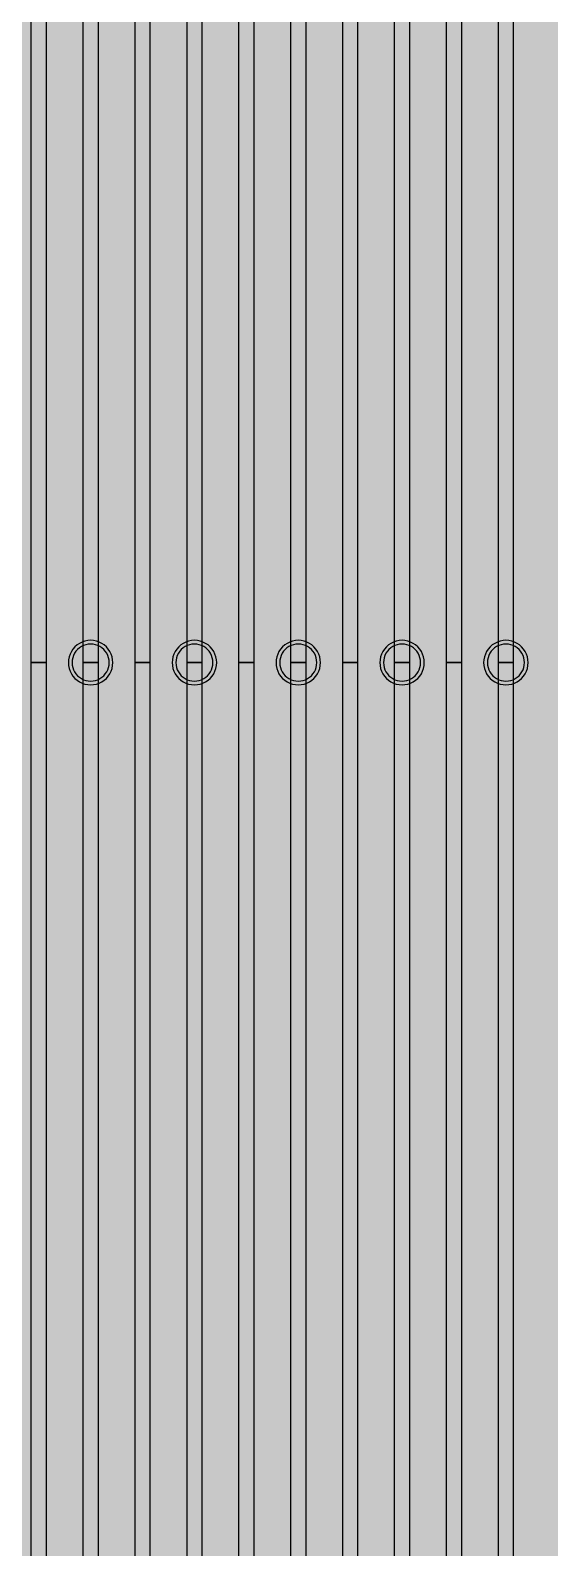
# Model space of a CAD drawing. Header units: metres. Extents: x -7231 to 10969, y -37556 to 1873.
# Drawn here: x 457.4 to 527.4, y -16751.3 to -16546.6 of the extents above; entities that cross this region are included whole.
import ezdxf

# ---------------------------------------------------------------- set-up
doc = ezdxf.new("R2010")
doc.units = ezdxf.units.M
for name, color, linetype in [('Metal1', 4, 'CONTINUOUS'), ('Metal2', 3, 'CONTINUOUS'), ('Polyimide', 7, 'CONTINUOUS')]:
    doc.layers.add(name, color=color, linetype=linetype)

msp = doc.modelspace()

# ---------------------------------------------------------------- hatches: boundary and pattern name
at = {"layer": 'Polyimide'}
msp.add_hatch(color=7, dxfattribs=at).paths.add_polyline_path([(4065.69, -468), (4066.67, -501.99), (4068.51, -535.99), (4071.41, -569.99), (4075.54, -603.99), (4081.04, -637.99), (4088.01, -671.99), (4096.52, -705.98), (4106.62, -739.98), (4118.33, -773.98), (4131.63, -807.98), (4146.49, -841.98), (4162.87, -875.98), (4180.68, -909.97), (4199.83, -943.97), (4220.22, -977.97), (4241.73, -1011.97), (4264.21, -1045.97), (4287.52, -1079.96), (4311.51, -1113.96), (4336.01, -1147.96), (4360.86, -1181.96), (4385.88, -1215.96), (4410.89, -1249.96), (4435.74, -1283.95), (4460.24, -1317.95), (4484.23, -1351.95), (4507.54, -1385.95), (4530.02, -1419.95), (4551.53, -1453.94), (4571.92, -1487.94), (4591.07, -1521.94), (4608.88, -1555.94), (4625.26, -1589.94), (4640.12, -1623.94), (4653.42, -1657.93), (4665.13, -1691.93), (4675.23, -1725.93), (4683.74, -1759.93), (4690.71, -1793.93), (4696.21, -1827.93), (4700.34, -1861.92), (4703.24, -1895.92), (4705.08, -1929.92), (4706.06, -1963.92), (4706.44, -1997.92), (4706.5, -2031.91), (4706.5, -4793.02), (4709.95, -4838.39), (4720.22, -4882.71), (4737.08, -4924.98), (4760.13, -4964.2), (4788.85, -4999.49), (4822.58, -5030.03), (4860.53, -5055.12), (4901.85, -5074.18), (4901.85, -5074.18), (4970.68, -5105.23), (5034.7, -5145.26), (5092.76, -5193.54), (5143.8, -5249.19), (5186.89, -5311.2), (5221.24, -5378.44), (5246.23, -5449.69), (5261.41, -5523.66), (5266.5, -5599), (5261.41, -5674.34), (5246.23, -5748.31), (5221.24, -5819.56), (5186.89, -5886.8), (5143.8, -5948.81), (5092.76, -6004.46), (5034.7, -6052.74), (4970.68, -6092.77), (4901.85, -6123.82), (4860.53, -6142.88), (4822.58, -6167.97), (4788.85, -6198.51), (4760.13, -6233.8), (4737.08, -6273.02), (4720.22, -6315.29), (4709.95, -6359.61), (4706.5, -6404.98), (4706.5, -9221.52), (4709.95, -9266.88), (4720.22, -9311.21), (4737.08, -9353.47), (4760.13, -9392.7), (4788.85, -9427.98), (4822.58, -9458.52), (4860.53, -9483.61), (4901.85, -9502.67), (4970.68, -9533.72), (5034.7, -9573.75), (5092.76, -9622.03), (5143.8, -9677.68), (5186.89, -9739.69), (5221.24, -9806.94), (5246.23, -9878.19), (5261.41, -9952.16), (5266.5, -10027.49), (5261.41, -10102.83), (5246.23, -10176.8), (5221.24, -10248.05), (5186.89, -10315.3), (5143.8, -10377.31), (5092.76, -10432.96), (5034.7, -10481.24), (4970.68, -10521.27), (4901.85, -10552.32), (4860.53, -10571.38), (4822.58, -10596.46), (4788.85, -10627), (4760.13, -10662.29), (4737.08, -10701.52), (4720.22, -10743.78), (4709.95, -10788.1), (4706.5, -10833.47), (4706.5, -13650.01), (4709.95, -13695.38), (4720.22, -13739.7), (4737.08, -13781.96), (4760.13, -13821.19), (4788.85, -13856.48), (4822.58, -13887.02), (4860.53, -13912.11), (4901.85, -13931.17), (4970.68, -13962.22), (5034.7, -14002.25), (5092.76, -14050.53), (5143.8, -14106.18), (5186.89, -14168.19), (5221.24, -14235.43), (5246.23, -14306.68), (5261.41, -14380.65), (5266.5, -14455.99), (5261.41, -14531.33), (5246.23, -14605.29), (5221.24, -14676.55), (5186.89, -14743.79), (5143.8, -14805.8), (5092.76, -14861.45), (5034.7, -14909.73), (4970.68, -14949.76), (4901.85, -14980.81), (4860.53, -14999.87), (4822.58, -15024.96), (4788.85, -15055.5), (4760.13, -15090.79), (4737.08, -15130.01), (4720.22, -15172.27), (4709.95, -15216.6), (4706.5, -15261.97), (4706.5, -15455.99), (4720.95, -15750.04), (4764.14, -16041.26), (4835.68, -16326.84), (4934.86, -16604.04), (5060.74, -16870.18), (5212.09, -17122.7), (5387.47, -17359.17), (5585.18, -17577.31), (5803.32, -17775.02), (6039.79, -17950.4), (6292.31, -18101.75), (6558.45, -18227.63), (6835.65, -18326.81), (7121.23, -18398.34), (7412.45, -18441.54), (7706.5, -18455.99), (9969.01, -18455.99), (10047.42, -18459.84), (10125.08, -18471.36), (10201.23, -18490.44), (10275.15, -18516.89), (10346.12, -18550.45), (10413.46, -18590.81), (10476.52, -18637.58), (10534.69, -18690.3), (10587.41, -18748.47), (10634.18, -18811.53), (10674.54, -18878.87), (10708.11, -18949.84), (10734.56, -19023.76), (10753.63, -19099.92), (10765.15, -19177.58), (10769.01, -19255.99), (10769.01, -20895.8), (10730.24, -20951.41), (10694.6, -21009.08), (10662.21, -21068.63), (10633.17, -21129.89), (10607.55, -21192.66), (10585.45, -21256.74), (10566.93, -21321.96), (10552.05, -21388.09), (10540.84, -21454.95), (10533.35, -21522.33), (10529.6, -21590.02), (10529.6, -21657.81), (10533.35, -21725.5), (10540.84, -21792.87), (10552.05, -21859.73), (10566.93, -21925.87), (10585.45, -21991.08), (10607.55, -22055.17), (10633.17, -22117.94), (10662.21, -22179.19), (10694.6, -22238.74), (10730.24, -22296.41), (10769.01, -22352.03), (10769.01, -32454.24), (10728.74, -32510.49), (10691.72, -32568.92), (10658.05, -32629.35), (10627.85, -32691.58), (10601.2, -32755.42), (10578.21, -32820.67), (10558.93, -32887.1), (10543.44, -32954.52), (10531.77, -33022.71), (10523.97, -33091.44), (10520.07, -33160.51), (10520.07, -33229.69), (10523.97, -33298.75), (10531.77, -33367.49), (10543.44, -33435.67), (10558.93, -33503.09), (10578.21, -33569.53), (10601.2, -33634.77), (10627.85, -33698.61), (10658.05, -33760.85), (10691.72, -33821.28), (10728.74, -33879.71), (10769.01, -33935.96), (10769.01, -36556), (10765.15, -36634.41), (10753.63, -36712.07), (10734.56, -36788.23), (10708.11, -36862.15), (10674.54, -36933.12), (10634.18, -37000.46), (10587.41, -37063.51), (10534.69, -37121.69), (10476.52, -37174.41), (10413.46, -37221.18), (10346.12, -37261.54), (10275.15, -37295.1), (10201.23, -37321.55), (10125.08, -37340.63), (10047.42, -37352.15), (9969.01, -37356), (-6231.01, -37356), (-6309.42, -37352.15), (-6387.08, -37340.63), (-6463.23, -37321.55), (-6537.15, -37295.1), (-6608.12, -37261.54), (-6675.46, -37221.18), (-6738.52, -37174.41), (-6796.69, -37121.69), (-6849.41, -37063.51), (-6896.18, -37000.46), (-6936.54, -36933.12), (-6970.11, -36862.15), (-6996.56, -36788.23), (-7015.63, -36712.07), (-7027.15, -36634.41), (-7031.01, -36556), (-7031.01, -33936), (-6990.74, -33879.75), (-6953.7, -33821.31), (-6920.03, -33760.88), (-6889.82, -33698.64), (-6863.18, -33634.8), (-6840.18, -33569.55), (-6820.9, -33503.11), (-6805.4, -33435.69), (-6793.74, -33367.49), (-6785.94, -33298.75), (-6782.03, -33229.68), (-6782.03, -33160.5), (-6785.94, -33091.43), (-6793.74, -33022.69), (-6805.4, -32954.5), (-6820.9, -32887.07), (-6840.18, -32820.63), (-6863.18, -32755.39), (-6889.82, -32691.54), (-6920.03, -32629.3), (-6953.7, -32568.87), (-6990.74, -32510.43), (-7031.01, -32454.18), (-7031.01, -22364.83), (-6990.74, -22308.58), (-6953.7, -22250.14), (-6920.03, -22189.71), (-6889.82, -22127.47), (-6863.18, -22063.62), (-6840.18, -21998.38), (-6820.9, -21931.94), (-6805.4, -21864.51), (-6793.74, -21796.32), (-6785.94, -21727.58), (-6782.03, -21658.51), (-6782.03, -21589.33), (-6785.94, -21520.26), (-6793.74, -21451.52), (-6805.4, -21383.32), (-6820.9, -21315.9), (-6840.18, -21249.46), (-6863.18, -21184.21), (-6889.82, -21120.37), (-6920.03, -21058.13), (-6953.7, -20997.7), (-6990.74, -20939.26), (-7031.01, -20883.01), (-7031.01, -19255.99), (-7027.15, -19177.58), (-7015.63, -19099.92), (-6996.56, -19023.76), (-6970.11, -18949.84), (-6936.54, -18878.87), (-6896.18, -18811.53), (-6849.41, -18748.47), (-6796.69, -18690.3), (-6738.52, -18637.58), (-6675.46, -18590.81), (-6608.12, -18550.45), (-6537.15, -18516.89), (-6463.23, -18490.44), (-6387.08, -18471.36), (-6309.42, -18459.84), (-6231.01, -18455.99), (-3968.5, -18455.99), (-3674.45, -18441.54), (-3383.23, -18398.34), (-3097.65, -18326.81), (-2820.45, -18227.63), (-2554.31, -18101.75), (-2301.79, -17950.4), (-2065.32, -17775.02), (-1847.18, -17577.31), (-1649.47, -17359.17), (-1474.09, -17122.7), (-1322.74, -16870.18), (-1196.86, -16604.04), (-1097.68, -16326.84), (-1026.14, -16041.26), (-982.95, -15750.04), (-968.5, -15455.99), (-968.5, -15261.97), (-971.95, -15216.6), (-982.22, -15172.27), (-999.08, -15130.01), (-1022.13, -15090.79), (-1050.85, -15055.5), (-1084.58, -15024.96), (-1122.53, -14999.87), (-1163.85, -14980.81), (-1232.68, -14949.76), (-1296.7, -14909.73), (-1354.76, -14861.45), (-1405.8, -14805.8), (-1448.89, -14743.79), (-1483.24, -14676.55), (-1508.23, -14605.29), (-1523.41, -14531.33), (-1528.5, -14455.99), (-1523.41, -14380.65), (-1508.23, -14306.68), (-1483.24, -14235.43), (-1448.89, -14168.19), (-1405.8, -14106.18), (-1354.76, -14050.53), (-1296.7, -14002.25), (-1232.68, -13962.22), (-1163.85, -13931.17), (-1122.53, -13912.11), (-1084.58, -13887.02), (-1050.85, -13856.48), (-1022.13, -13821.19), (-999.08, -13781.96), (-982.22, -13739.7), (-971.95, -13695.38), (-968.5, -13650.01), (-968.5, -12309.64), (-971.95, -12264.27), (-982.22, -12219.94), (-999.08, -12177.68), (-1022.13, -12138.46), (-1050.85, -12103.17), (-1084.58, -12072.63), (-1122.53, -12047.54), (-1163.85, -12028.48), (-1232.68, -11997.43), (-1296.7, -11957.4), (-1354.76, -11909.12), (-1405.8, -11853.47), (-1448.89, -11791.46), (-1483.24, -11724.22), (-1508.23, -11652.96), (-1523.41, -11579), (-1528.5, -11503.66), (-1523.41, -11428.32), (-1508.23, -11354.35), (-1483.24, -11283.1), (-1448.89, -11215.86), (-1405.8, -11153.85), (-1354.76, -11098.2), (-1296.7, -11049.92), (-1232.68, -11009.89), (-1163.85, -10978.84), (-1122.53, -10959.78), (-1084.58, -10934.69), (-1050.85, -10904.15), (-1022.13, -10868.86), (-999.08, -10829.63), (-982.22, -10787.37), (-971.95, -10743.05), (-968.5, -10697.68), (-968.5, -9357.31), (-971.95, -9311.94), (-982.22, -9267.62), (-999.08, -9225.35), (-1022.13, -9186.13), (-1050.85, -9150.84), (-1084.58, -9120.3), (-1122.53, -9095.21), (-1163.85, -9076.15), (-1163.85, -9076.15), (-1232.68, -9045.1), (-1296.7, -9005.07), (-1354.76, -8956.79), (-1405.8, -8901.14), (-1448.89, -8839.13), (-1483.24, -8771.89), (-1508.23, -8700.64), (-1523.41, -8626.67), (-1528.5, -8551.33), (-1523.41, -8475.99), (-1508.23, -8402.02), (-1483.24, -8330.77), (-1448.89, -8263.53), (-1405.8, -8201.52), (-1354.76, -8145.87), (-1296.7, -8097.59), (-1232.68, -8057.56), (-1163.85, -8026.51), (-1163.85, -8026.51), (-1122.53, -8007.45), (-1084.58, -7982.36), (-1050.85, -7951.82), (-1022.13, -7916.53), (-999.08, -7877.31), (-982.22, -7835.04), (-971.95, -7790.72), (-968.5, -7745.35), (-968.5, -6404.98), (-971.95, -6359.61), (-982.22, -6315.29), (-999.08, -6273.02), (-1022.13, -6233.8), (-1050.85, -6198.51), (-1084.58, -6167.97), (-1122.53, -6142.88), (-1163.85, -6123.82), (-1163.85, -6123.82), (-1232.68, -6092.77), (-1296.7, -6052.74), (-1354.76, -6004.46), (-1405.8, -5948.81), (-1448.89, -5886.8), (-1483.24, -5819.56), (-1508.23, -5748.31), (-1523.41, -5674.34), (-1528.5, -5599), (-1523.41, -5523.66), (-1508.23, -5449.69), (-1483.24, -5378.44), (-1448.89, -5311.2), (-1405.8, -5249.19), (-1354.76, -5193.54), (-1296.7, -5145.26), (-1232.68, -5105.23), (-1163.85, -5074.18), (-1163.85, -5074.18), (-1122.53, -5055.12), (-1084.58, -5030.03), (-1050.85, -4999.49), (-1022.13, -4964.2), (-999.08, -4924.98), (-982.22, -4882.71), (-971.95, -4838.39), (-968.5, -4793.02), (-968.5, -2031.91), (-968.44, -1997.92), (-968.06, -1963.92), (-967.05, -1929.92), (-965.18, -1895.92), (-962.22, -1861.92), (-958.01, -1827.93), (-952.41, -1793.93), (-945.31, -1759.93), (-936.64, -1725.93), (-926.35, -1691.93), (-914.43, -1657.93), (-900.88, -1623.94), (-885.74, -1589.94), (-869.05, -1555.94), (-850.91, -1521.94), (-831.4, -1487.94), (-810.63, -1453.94), (-788.72, -1419.95), (-765.82, -1385.95), (-742.07, -1351.95), (-717.63, -1317.95), (-692.67, -1283.95), (-667.36, -1249.96), (-641.88, -1215.96), (-616.39, -1181.96), (-591.08, -1147.96), (-566.12, -1113.96), (-541.68, -1079.96), (-517.93, -1045.97), (-495.03, -1011.97), (-473.12, -977.97), (-452.35, -943.97), (-432.84, -909.97), (-414.7, -875.98), (-398.01, -841.98), (-382.87, -807.98), (-369.32, -773.98), (-357.4, -739.98), (-347.11, -705.98), (-338.44, -671.99), (-331.34, -637.99), (-325.74, -603.99), (-321.53, -569.99), (-318.57, -535.99), (-316.7, -501.99), (-315.69, -468), (-315.31, -434), (-315.25, -400), (-315.25, 401), (-315.25, 451), (-315.25, 1644), (-270.25, 1644), (-270.03, 1637.13), (-269.35, 1630.29), (-268.23, 1623.52), (-266.67, 1616.82), (-264.68, 1610.25), (-262.26, 1603.82), (-259.42, 1597.56), (-256.18, 1591.5), (-252.55, 1585.67), (-248.55, 1580.08), (-244.19, 1574.77), (-239.5, 1569.75), (-234.48, 1565.06), (-229.17, 1560.7), (-223.58, 1556.7), (-217.75, 1553.07), (-211.69, 1549.83), (-205.43, 1546.99), (-199, 1544.57), (-192.43, 1542.58), (-185.73, 1541.02), (-178.96, 1539.9), (-172.12, 1539.22), (-165.25, 1539), (-158.38, 1539.22), (-151.54, 1539.9), (-144.77, 1541.02), (-138.07, 1542.58), (-131.5, 1544.57), (-125.07, 1546.99), (-118.81, 1549.83), (-112.75, 1553.07), (-106.92, 1556.7), (-101.33, 1560.7), (-96.02, 1565.06), (-91, 1569.75), (-86.31, 1574.77), (-81.95, 1580.08), (-77.95, 1585.67), (-74.32, 1591.5), (-71.08, 1597.56), (-68.24, 1603.82), (-65.82, 1610.25), (-63.83, 1616.82), (-62.27, 1623.52), (-61.15, 1630.29), (-60.47, 1637.13), (-60.25, 1644), (1853, 1644), (1853, 1573), (3815.25, 1573), (3815.46, 1579.54), (3816.11, 1586.05), (3817.17, 1592.51), (3818.66, 1598.88), (3820.56, 1605.14), (3822.86, 1611.27), (3825.56, 1617.23), (3828.65, 1623), (3832.1, 1628.56), (3835.91, 1633.88), (3840.07, 1638.93), (3844.54, 1643.71), (3849.32, 1648.18), (3854.37, 1652.34), (3859.69, 1656.15), (3865.25, 1659.6), (3871.02, 1662.69), (3876.98, 1665.39), (3883.11, 1667.69), (3889.37, 1669.59), (3895.74, 1671.08), (3902.2, 1672.14), (3908.71, 1672.79), (3915.25, 1673), (3921.79, 1672.79), (3928.3, 1672.14), (3934.76, 1671.08), (3941.13, 1669.59), (3947.39, 1667.69), (3953.52, 1665.39), (3959.48, 1662.69), (3965.25, 1659.6), (3970.81, 1656.15), (3976.13, 1652.34), (3981.18, 1648.18), (3985.96, 1643.71), (3990.43, 1638.93), (3994.59, 1633.88), (3998.4, 1628.56), (4001.85, 1623), (4004.94, 1617.23), (4007.64, 1611.27), (4009.94, 1605.14), (4011.84, 1598.88), (4013.33, 1592.51), (4014.39, 1586.05), (4015.04, 1579.54), (4015.25, 1573), (4065.25, 1573), (4065.25, 451), (4065.25, 401), (4065.25, -400), (4065.31, -434), (4065.69, -468)])

# ---------------------------------------------------------------- linework, layer by layer
at = {"layer": 'Metal1'}
for points in [[(459.5, -2032.08), (459.5, -16631.91), (457.5, -16631.91), (457.5, -2031.75)], [(466.5, -2032.08), (466.5, -16631.91), (464.5, -16631.91), (464.5, -2031.75)], [(473.5, -2032.08), (473.5, -16631.91), (471.5, -16631.91), (471.5, -2031.75)], [(480.5, -2032.08), (480.5, -16631.91), (478.5, -16631.91), (478.5, -2031.75)], [(487.5, -2032.08), (487.5, -16631.91), (485.5, -16631.91), (485.5, -2031.75)], [(494.5, -2032.08), (494.5, -16631.91), (492.5, -16631.91), (492.5, -2031.75)], [(501.5, -2032.08), (501.5, -16631.91), (499.5, -16631.91), (499.5, -2031.75)], [(508.5, -2032.07), (508.5, -16631.91), (506.5, -16631.91), (506.5, -2031.76)], [(515.5, -2032.07), (515.5, -16631.91), (513.5, -16631.91), (513.5, -2031.76)], [(522.5, -2032.07), (522.5, -16631.91), (520.5, -16631.91), (520.5, -2031.76)], [(547.29, -17789.91), (534.48, -17767.41), (521.67, -17744.91), (508.87, -17722.41), (496.06, -17699.91), (483.25, -17677.41), (470.44, -17654.91), (462.69, -17641.3), (457.5, -17621.69), (457.5, -16631.91), (459.5, -16631.91), (459.5, -17621.43), (464.56, -17640.53), (472.18, -17653.92), (484.99, -17676.42), (497.79, -17698.92), (510.6, -17721.42), (523.41, -17743.92), (536.22, -17766.42), (549.03, -17788.92)], [(560.4, -17789.91), (547.72, -17767.41), (535.04, -17744.91), (522.35, -17722.41), (509.67, -17699.91), (496.99, -17677.41), (484.31, -17654.91), (476.64, -17641.29), (471.5, -17621.71), (471.5, -16631.91), (473.5, -16631.91), (473.5, -17621.45), (478.51, -17640.54), (486.05, -17653.92), (498.73, -17676.43), (511.42, -17698.93), (524.1, -17721.43), (536.78, -17743.93), (549.46, -17766.43), (562.14, -17788.93)], [(573.51, -17789.91), (560.95, -17767.41), (548.4, -17744.91), (535.84, -17722.4), (523.29, -17699.9), (510.74, -17677.4), (498.18, -17654.9), (490.59, -17641.29), (485.5, -17621.74), (485.5, -16631.91), (487.5, -16631.91), (487.5, -17621.48), (492.46, -17640.54), (499.93, -17653.93), (512.48, -17676.43), (525.04, -17698.93), (537.59, -17721.43), (550.14, -17743.93), (562.7, -17766.43), (575.25, -17788.93)], [(586.61, -17789.9), (574.19, -17767.4), (561.76, -17744.9), (549.33, -17722.4), (536.91, -17699.9), (524.48, -17677.4), (512.05, -17654.9), (504.53, -17641.29), (499.5, -17621.76), (499.5, -16631.91), (501.5, -16631.91), (501.5, -17621.51), (506.41, -17640.54), (513.8, -17653.93), (526.23, -17676.43), (538.66, -17698.93), (551.08, -17721.43), (563.51, -17743.93), (575.94, -17766.44), (588.37, -17788.94)], [(599.72, -17789.9), (587.42, -17767.4), (575.12, -17744.9), (562.82, -17722.4), (550.52, -17699.9), (538.22, -17677.4), (525.92, -17654.9), (518.48, -17641.28), (513.5, -17621.78), (513.5, -16631.91), (515.5, -16631.91), (515.5, -17621.53), (520.36, -17640.55), (527.68, -17653.94), (539.98, -17676.44), (552.28, -17698.94), (564.58, -17721.44), (576.88, -17743.94), (589.18, -17766.44), (601.48, -17788.94)]]:
    msp.add_lwpolyline(points, dxfattribs=at)
for points in [[(468.5, -16631.91), (468.47, -16631.52), (468.4, -16631.14), (468.27, -16630.77), (468.1, -16630.41), (467.88, -16630.09), (467.62, -16629.79), (467.33, -16629.53), (467, -16629.32), (466.65, -16629.14), (466.28, -16629.02), (465.89, -16628.94), (465.5, -16628.91), (465.11, -16628.94), (464.72, -16629.02), (464.35, -16629.14), (464, -16629.32), (463.67, -16629.53), (463.38, -16629.79), (463.12, -16630.09), (462.9, -16630.41), (462.73, -16630.77), (462.6, -16631.14), (462.53, -16631.52), (462.5, -16631.91), (462.53, -16632.31), (462.6, -16632.69), (462.73, -16633.06), (462.9, -16633.41), (463.12, -16633.74), (463.38, -16634.04), (463.67, -16634.29), (464, -16634.51), (464.35, -16634.69), (464.72, -16634.81), (465.11, -16634.89), (465.5, -16634.91), (465.89, -16634.89), (466.28, -16634.81), (466.65, -16634.69), (467, -16634.51), (467.33, -16634.29), (467.62, -16634.04), (467.88, -16633.74), (468.1, -16633.41), (468.27, -16633.06), (468.4, -16632.69), (468.47, -16632.31), (468.5, -16631.91)], [(482.5, -16631.91), (482.47, -16631.52), (482.4, -16631.14), (482.27, -16630.77), (482.1, -16630.41), (481.88, -16630.09), (481.62, -16629.79), (481.33, -16629.53), (481, -16629.32), (480.65, -16629.14), (480.28, -16629.02), (479.89, -16628.94), (479.5, -16628.91), (479.11, -16628.94), (478.72, -16629.02), (478.35, -16629.14), (478, -16629.32), (477.67, -16629.53), (477.38, -16629.79), (477.12, -16630.09), (476.9, -16630.41), (476.73, -16630.77), (476.6, -16631.14), (476.53, -16631.52), (476.5, -16631.91), (476.53, -16632.31), (476.6, -16632.69), (476.73, -16633.06), (476.9, -16633.41), (477.12, -16633.74), (477.38, -16634.04), (477.67, -16634.29), (478, -16634.51), (478.35, -16634.69), (478.72, -16634.81), (479.11, -16634.89), (479.5, -16634.91), (479.89, -16634.89), (480.28, -16634.81), (480.65, -16634.69), (481, -16634.51), (481.33, -16634.29), (481.62, -16634.04), (481.88, -16633.74), (482.1, -16633.41), (482.27, -16633.06), (482.4, -16632.69), (482.47, -16632.31), (482.5, -16631.91)], [(496.5, -16631.91), (496.47, -16631.52), (496.4, -16631.14), (496.27, -16630.77), (496.1, -16630.41), (495.88, -16630.09), (495.62, -16629.79), (495.33, -16629.53), (495, -16629.32), (494.65, -16629.14), (494.28, -16629.02), (493.89, -16628.94), (493.5, -16628.91), (493.11, -16628.94), (492.72, -16629.02), (492.35, -16629.14), (492, -16629.32), (491.67, -16629.53), (491.38, -16629.79), (491.12, -16630.09), (490.9, -16630.41), (490.73, -16630.77), (490.6, -16631.14), (490.53, -16631.52), (490.5, -16631.91), (490.53, -16632.31), (490.6, -16632.69), (490.73, -16633.06), (490.9, -16633.41), (491.12, -16633.74), (491.38, -16634.04), (491.67, -16634.29), (492, -16634.51), (492.35, -16634.69), (492.72, -16634.81), (493.11, -16634.89), (493.5, -16634.91), (493.89, -16634.89), (494.28, -16634.81), (494.65, -16634.69), (495, -16634.51), (495.33, -16634.29), (495.62, -16634.04), (495.88, -16633.74), (496.1, -16633.41), (496.27, -16633.06), (496.4, -16632.69), (496.47, -16632.31), (496.5, -16631.91)], [(510.5, -16631.91), (510.47, -16631.52), (510.4, -16631.14), (510.27, -16630.77), (510.1, -16630.41), (509.88, -16630.09), (509.62, -16629.79), (509.33, -16629.53), (509, -16629.32), (508.65, -16629.14), (508.28, -16629.02), (507.89, -16628.94), (507.5, -16628.91), (507.11, -16628.94), (506.72, -16629.02), (506.35, -16629.14), (506, -16629.32), (505.67, -16629.53), (505.38, -16629.79), (505.12, -16630.09), (504.9, -16630.41), (504.73, -16630.77), (504.6, -16631.14), (504.53, -16631.52), (504.5, -16631.91), (504.53, -16632.31), (504.6, -16632.69), (504.73, -16633.06), (504.9, -16633.41), (505.12, -16633.74), (505.38, -16634.04), (505.67, -16634.29), (506, -16634.51), (506.35, -16634.69), (506.72, -16634.81), (507.11, -16634.89), (507.5, -16634.91), (507.89, -16634.89), (508.28, -16634.81), (508.65, -16634.69), (509, -16634.51), (509.33, -16634.29), (509.62, -16634.04), (509.88, -16633.74), (510.1, -16633.41), (510.27, -16633.06), (510.4, -16632.69), (510.47, -16632.31), (510.5, -16631.91)], [(524.5, -16631.91), (524.47, -16631.52), (524.4, -16631.14), (524.27, -16630.77), (524.1, -16630.41), (523.88, -16630.09), (523.62, -16629.79), (523.33, -16629.53), (523, -16629.32), (522.65, -16629.14), (522.28, -16629.02), (521.89, -16628.94), (521.5, -16628.91), (521.11, -16628.94), (520.72, -16629.02), (520.35, -16629.14), (520, -16629.32), (519.67, -16629.53), (519.38, -16629.79), (519.12, -16630.09), (518.9, -16630.41), (518.73, -16630.77), (518.6, -16631.14), (518.53, -16631.52), (518.5, -16631.91), (518.53, -16632.31), (518.6, -16632.69), (518.73, -16633.06), (518.9, -16633.41), (519.12, -16633.74), (519.38, -16634.04), (519.67, -16634.29), (520, -16634.51), (520.35, -16634.69), (520.72, -16634.81), (521.11, -16634.89), (521.5, -16634.91), (521.89, -16634.89), (522.28, -16634.81), (522.65, -16634.69), (523, -16634.51), (523.33, -16634.29), (523.62, -16634.04), (523.88, -16633.74), (524.1, -16633.41), (524.27, -16633.06), (524.4, -16632.69), (524.47, -16632.31), (524.5, -16631.91)]]:
    msp.add_lwpolyline(points, close=True, dxfattribs=at)
at = {"layer": 'Metal2'}
for points in [[(468.5, -16631.91), (468.47, -16631.52), (468.4, -16631.14), (468.27, -16630.77), (468.1, -16630.41), (467.88, -16630.09), (467.62, -16629.79), (467.33, -16629.53), (467, -16629.32), (466.65, -16629.14), (466.28, -16629.02), (465.89, -16628.94), (465.5, -16628.91), (465.11, -16628.94), (464.72, -16629.02), (464.35, -16629.14), (464, -16629.32), (463.67, -16629.53), (463.38, -16629.79), (463.12, -16630.09), (462.9, -16630.41), (462.73, -16630.77), (462.6, -16631.14), (462.53, -16631.52), (462.5, -16631.91), (462.53, -16632.31), (462.6, -16632.69), (462.73, -16633.06), (462.9, -16633.41), (463.12, -16633.74), (463.38, -16634.04), (463.67, -16634.29), (464, -16634.51), (464.35, -16634.69), (464.72, -16634.81), (465.11, -16634.89), (465.5, -16634.91), (465.89, -16634.89), (466.28, -16634.81), (466.65, -16634.69), (467, -16634.51), (467.33, -16634.29), (467.62, -16634.04), (467.88, -16633.74), (468.1, -16633.41), (468.27, -16633.06), (468.4, -16632.69), (468.47, -16632.31), (468.5, -16631.91)], [(482.5, -16631.91), (482.47, -16631.52), (482.4, -16631.14), (482.27, -16630.77), (482.1, -16630.41), (481.88, -16630.09), (481.62, -16629.79), (481.33, -16629.53), (481, -16629.32), (480.65, -16629.14), (480.28, -16629.02), (479.89, -16628.94), (479.5, -16628.91), (479.11, -16628.94), (478.72, -16629.02), (478.35, -16629.14), (478, -16629.32), (477.67, -16629.53), (477.38, -16629.79), (477.12, -16630.09), (476.9, -16630.41), (476.73, -16630.77), (476.6, -16631.14), (476.53, -16631.52), (476.5, -16631.91), (476.53, -16632.31), (476.6, -16632.69), (476.73, -16633.06), (476.9, -16633.41), (477.12, -16633.74), (477.38, -16634.04), (477.67, -16634.29), (478, -16634.51), (478.35, -16634.69), (478.72, -16634.81), (479.11, -16634.89), (479.5, -16634.91), (479.89, -16634.89), (480.28, -16634.81), (480.65, -16634.69), (481, -16634.51), (481.33, -16634.29), (481.62, -16634.04), (481.88, -16633.74), (482.1, -16633.41), (482.27, -16633.06), (482.4, -16632.69), (482.47, -16632.31), (482.5, -16631.91)], [(496.5, -16631.91), (496.47, -16631.52), (496.4, -16631.14), (496.27, -16630.77), (496.1, -16630.41), (495.88, -16630.09), (495.62, -16629.79), (495.33, -16629.53), (495, -16629.32), (494.65, -16629.14), (494.28, -16629.02), (493.89, -16628.94), (493.5, -16628.91), (493.11, -16628.94), (492.72, -16629.02), (492.35, -16629.14), (492, -16629.32), (491.67, -16629.53), (491.38, -16629.79), (491.12, -16630.09), (490.9, -16630.41), (490.73, -16630.77), (490.6, -16631.14), (490.53, -16631.52), (490.5, -16631.91), (490.53, -16632.31), (490.6, -16632.69), (490.73, -16633.06), (490.9, -16633.41), (491.12, -16633.74), (491.38, -16634.04), (491.67, -16634.29), (492, -16634.51), (492.35, -16634.69), (492.72, -16634.81), (493.11, -16634.89), (493.5, -16634.91), (493.89, -16634.89), (494.28, -16634.81), (494.65, -16634.69), (495, -16634.51), (495.33, -16634.29), (495.62, -16634.04), (495.88, -16633.74), (496.1, -16633.41), (496.27, -16633.06), (496.4, -16632.69), (496.47, -16632.31), (496.5, -16631.91)], [(510.5, -16631.91), (510.47, -16631.52), (510.4, -16631.14), (510.27, -16630.77), (510.1, -16630.41), (509.88, -16630.09), (509.62, -16629.79), (509.33, -16629.53), (509, -16629.32), (508.65, -16629.14), (508.28, -16629.02), (507.89, -16628.94), (507.5, -16628.91), (507.11, -16628.94), (506.72, -16629.02), (506.35, -16629.14), (506, -16629.32), (505.67, -16629.53), (505.38, -16629.79), (505.12, -16630.09), (504.9, -16630.41), (504.73, -16630.77), (504.6, -16631.14), (504.53, -16631.52), (504.5, -16631.91), (504.53, -16632.31), (504.6, -16632.69), (504.73, -16633.06), (504.9, -16633.41), (505.12, -16633.74), (505.38, -16634.04), (505.67, -16634.29), (506, -16634.51), (506.35, -16634.69), (506.72, -16634.81), (507.11, -16634.89), (507.5, -16634.91), (507.89, -16634.89), (508.28, -16634.81), (508.65, -16634.69), (509, -16634.51), (509.33, -16634.29), (509.62, -16634.04), (509.88, -16633.74), (510.1, -16633.41), (510.27, -16633.06), (510.4, -16632.69), (510.47, -16632.31), (510.5, -16631.91)], [(524.5, -16631.91), (524.47, -16631.52), (524.4, -16631.14), (524.27, -16630.77), (524.1, -16630.41), (523.88, -16630.09), (523.62, -16629.79), (523.33, -16629.53), (523, -16629.32), (522.65, -16629.14), (522.28, -16629.02), (521.89, -16628.94), (521.5, -16628.91), (521.11, -16628.94), (520.72, -16629.02), (520.35, -16629.14), (520, -16629.32), (519.67, -16629.53), (519.38, -16629.79), (519.12, -16630.09), (518.9, -16630.41), (518.73, -16630.77), (518.6, -16631.14), (518.53, -16631.52), (518.5, -16631.91), (518.53, -16632.31), (518.6, -16632.69), (518.73, -16633.06), (518.9, -16633.41), (519.12, -16633.74), (519.38, -16634.04), (519.67, -16634.29), (520, -16634.51), (520.35, -16634.69), (520.72, -16634.81), (521.11, -16634.89), (521.5, -16634.91), (521.89, -16634.89), (522.28, -16634.81), (522.65, -16634.69), (523, -16634.51), (523.33, -16634.29), (523.62, -16634.04), (523.88, -16633.74), (524.1, -16633.41), (524.27, -16633.06), (524.4, -16632.69), (524.47, -16632.31), (524.5, -16631.91)]]:
    msp.add_lwpolyline(points, close=True, dxfattribs=at)
for points in [[(553.84, -17789.91), (541.1, -17767.41), (528.35, -17744.91), (515.61, -17722.41), (502.86, -17699.91), (490.12, -17677.41), (477.37, -17654.91), (469.66, -17641.3), (464.5, -17621.7), (464.5, -16631.91), (466.5, -16631.91), (466.5, -17621.44), (471.53, -17640.53), (479.12, -17653.92), (491.86, -17676.42), (504.6, -17698.92), (517.35, -17721.42), (530.09, -17743.93), (542.84, -17766.43), (555.58, -17788.93)], [(566.95, -17789.91), (554.33, -17767.41), (541.72, -17744.91), (529.1, -17722.41), (516.48, -17699.91), (503.86, -17677.41), (491.25, -17654.9), (483.61, -17641.29), (478.5, -17621.72), (478.5, -16631.91), (480.5, -16631.91), (480.5, -17621.47), (485.48, -17640.54), (492.99, -17653.93), (505.61, -17676.43), (518.23, -17698.93), (530.84, -17721.43), (543.46, -17743.93), (556.08, -17766.43), (568.7, -17788.93)], [(580.06, -17789.9), (567.57, -17767.4), (555.08, -17744.9), (542.59, -17722.4), (530.1, -17699.9), (517.61, -17677.4), (505.12, -17654.9), (497.56, -17641.29), (492.5, -17621.75), (492.5, -16631.91), (494.5, -16631.91), (494.5, -17621.49), (499.43, -17640.54), (506.87, -17653.93), (519.36, -17676.43), (531.85, -17698.93), (544.34, -17721.43), (556.83, -17743.93), (569.32, -17766.43), (581.81, -17788.93)], [(593.17, -17789.9), (580.8, -17767.4), (568.44, -17744.9), (556.08, -17722.4), (543.71, -17699.9), (531.35, -17677.4), (518.99, -17654.9), (511.51, -17641.29), (506.5, -17621.77), (506.5, -16631.91), (508.5, -16631.91), (508.5, -17621.52), (513.38, -17640.54), (520.74, -17653.93), (533.1, -17676.43), (545.47, -17698.94), (557.83, -17721.44), (570.19, -17743.94), (582.56, -17766.44), (594.92, -17788.94)], [(606.28, -17789.9), (594.04, -17767.4), (581.8, -17744.9), (569.57, -17722.4), (557.33, -17699.89), (545.09, -17677.39), (532.86, -17654.89), (525.46, -17641.28), (520.5, -17621.79), (520.5, -16631.91), (522.5, -16631.91), (522.5, -17621.54), (527.33, -17640.55), (534.61, -17653.94), (546.85, -17676.44), (559.09, -17698.94), (571.32, -17721.44), (583.56, -17743.94), (595.8, -17766.44), (608.03, -17788.94)]]:
    msp.add_lwpolyline(points, dxfattribs=at)
at = {"layer": 'Via'}
for points in [[(468, -16631.91), (467.98, -16631.59), (467.91, -16631.27), (467.81, -16630.96), (467.67, -16630.66), (467.48, -16630.39), (467.27, -16630.15), (467.02, -16629.93), (466.75, -16629.75), (466.46, -16629.6), (466.15, -16629.5), (465.83, -16629.44), (465.5, -16629.41), (465.17, -16629.44), (464.85, -16629.5), (464.54, -16629.6), (464.25, -16629.75), (463.98, -16629.93), (463.73, -16630.15), (463.52, -16630.39), (463.33, -16630.66), (463.19, -16630.96), (463.09, -16631.27), (463.02, -16631.59), (463, -16631.91), (463.02, -16632.24), (463.09, -16632.56), (463.19, -16632.87), (463.33, -16633.16), (463.52, -16633.44), (463.73, -16633.68), (463.98, -16633.9), (464.25, -16634.08), (464.54, -16634.22), (464.85, -16634.33), (465.17, -16634.39), (465.5, -16634.41), (465.83, -16634.39), (466.15, -16634.33), (466.46, -16634.22), (466.75, -16634.08), (467.02, -16633.9), (467.27, -16633.68), (467.48, -16633.44), (467.67, -16633.16), (467.81, -16632.87), (467.91, -16632.56), (467.98, -16632.24), (468, -16631.91)], [(482, -16631.91), (481.98, -16631.59), (481.91, -16631.27), (481.81, -16630.96), (481.67, -16630.66), (481.48, -16630.39), (481.27, -16630.15), (481.02, -16629.93), (480.75, -16629.75), (480.46, -16629.6), (480.15, -16629.5), (479.83, -16629.44), (479.5, -16629.41), (479.17, -16629.44), (478.85, -16629.5), (478.54, -16629.6), (478.25, -16629.75), (477.98, -16629.93), (477.73, -16630.15), (477.52, -16630.39), (477.33, -16630.66), (477.19, -16630.96), (477.09, -16631.27), (477.02, -16631.59), (477, -16631.91), (477.02, -16632.24), (477.09, -16632.56), (477.19, -16632.87), (477.33, -16633.16), (477.52, -16633.44), (477.73, -16633.68), (477.98, -16633.9), (478.25, -16634.08), (478.54, -16634.22), (478.85, -16634.33), (479.17, -16634.39), (479.5, -16634.41), (479.83, -16634.39), (480.15, -16634.33), (480.46, -16634.22), (480.75, -16634.08), (481.02, -16633.9), (481.27, -16633.68), (481.48, -16633.44), (481.67, -16633.16), (481.81, -16632.87), (481.91, -16632.56), (481.98, -16632.24), (482, -16631.91)], [(496, -16631.91), (495.98, -16631.59), (495.91, -16631.27), (495.81, -16630.96), (495.67, -16630.66), (495.48, -16630.39), (495.27, -16630.15), (495.02, -16629.93), (494.75, -16629.75), (494.46, -16629.6), (494.15, -16629.5), (493.83, -16629.44), (493.5, -16629.41), (493.17, -16629.44), (492.85, -16629.5), (492.54, -16629.6), (492.25, -16629.75), (491.98, -16629.93), (491.73, -16630.15), (491.52, -16630.39), (491.33, -16630.66), (491.19, -16630.96), (491.09, -16631.27), (491.02, -16631.59), (491, -16631.91), (491.02, -16632.24), (491.09, -16632.56), (491.19, -16632.87), (491.33, -16633.16), (491.52, -16633.44), (491.73, -16633.68), (491.98, -16633.9), (492.25, -16634.08), (492.54, -16634.22), (492.85, -16634.33), (493.17, -16634.39), (493.5, -16634.41), (493.83, -16634.39), (494.15, -16634.33), (494.46, -16634.22), (494.75, -16634.08), (495.02, -16633.9), (495.27, -16633.68), (495.48, -16633.44), (495.67, -16633.16), (495.81, -16632.87), (495.91, -16632.56), (495.98, -16632.24), (496, -16631.91)], [(510, -16631.91), (509.98, -16631.59), (509.91, -16631.27), (509.81, -16630.96), (509.67, -16630.66), (509.48, -16630.39), (509.27, -16630.15), (509.02, -16629.93), (508.75, -16629.75), (508.46, -16629.6), (508.15, -16629.5), (507.83, -16629.44), (507.5, -16629.41), (507.17, -16629.44), (506.85, -16629.5), (506.54, -16629.6), (506.25, -16629.75), (505.98, -16629.93), (505.73, -16630.15), (505.52, -16630.39), (505.33, -16630.66), (505.19, -16630.96), (505.09, -16631.27), (505.02, -16631.59), (505, -16631.91), (505.02, -16632.24), (505.09, -16632.56), (505.19, -16632.87), (505.33, -16633.16), (505.52, -16633.44), (505.73, -16633.68), (505.98, -16633.9), (506.25, -16634.08), (506.54, -16634.22), (506.85, -16634.33), (507.17, -16634.39), (507.5, -16634.41), (507.83, -16634.39), (508.15, -16634.33), (508.46, -16634.22), (508.75, -16634.08), (509.02, -16633.9), (509.27, -16633.68), (509.48, -16633.44), (509.67, -16633.16), (509.81, -16632.87), (509.91, -16632.56), (509.98, -16632.24), (510, -16631.91)], [(524, -16631.91), (523.98, -16631.59), (523.91, -16631.27), (523.81, -16630.96), (523.67, -16630.66), (523.48, -16630.39), (523.27, -16630.15), (523.02, -16629.93), (522.75, -16629.75), (522.46, -16629.6), (522.15, -16629.5), (521.83, -16629.44), (521.5, -16629.41), (521.17, -16629.44), (520.85, -16629.5), (520.54, -16629.6), (520.25, -16629.75), (519.98, -16629.93), (519.73, -16630.15), (519.52, -16630.39), (519.33, -16630.66), (519.19, -16630.96), (519.09, -16631.27), (519.02, -16631.59), (519, -16631.91), (519.02, -16632.24), (519.09, -16632.56), (519.19, -16632.87), (519.33, -16633.16), (519.52, -16633.44), (519.73, -16633.68), (519.98, -16633.9), (520.25, -16634.08), (520.54, -16634.22), (520.85, -16634.33), (521.17, -16634.39), (521.5, -16634.41), (521.83, -16634.39), (522.15, -16634.33), (522.46, -16634.22), (522.75, -16634.08), (523.02, -16633.9), (523.27, -16633.68), (523.48, -16633.44), (523.67, -16633.16), (523.81, -16632.87), (523.91, -16632.56), (523.98, -16632.24), (524, -16631.91)]]:
    msp.add_lwpolyline(points, close=True, dxfattribs=at)

doc.saveas('drawing.dxf')
